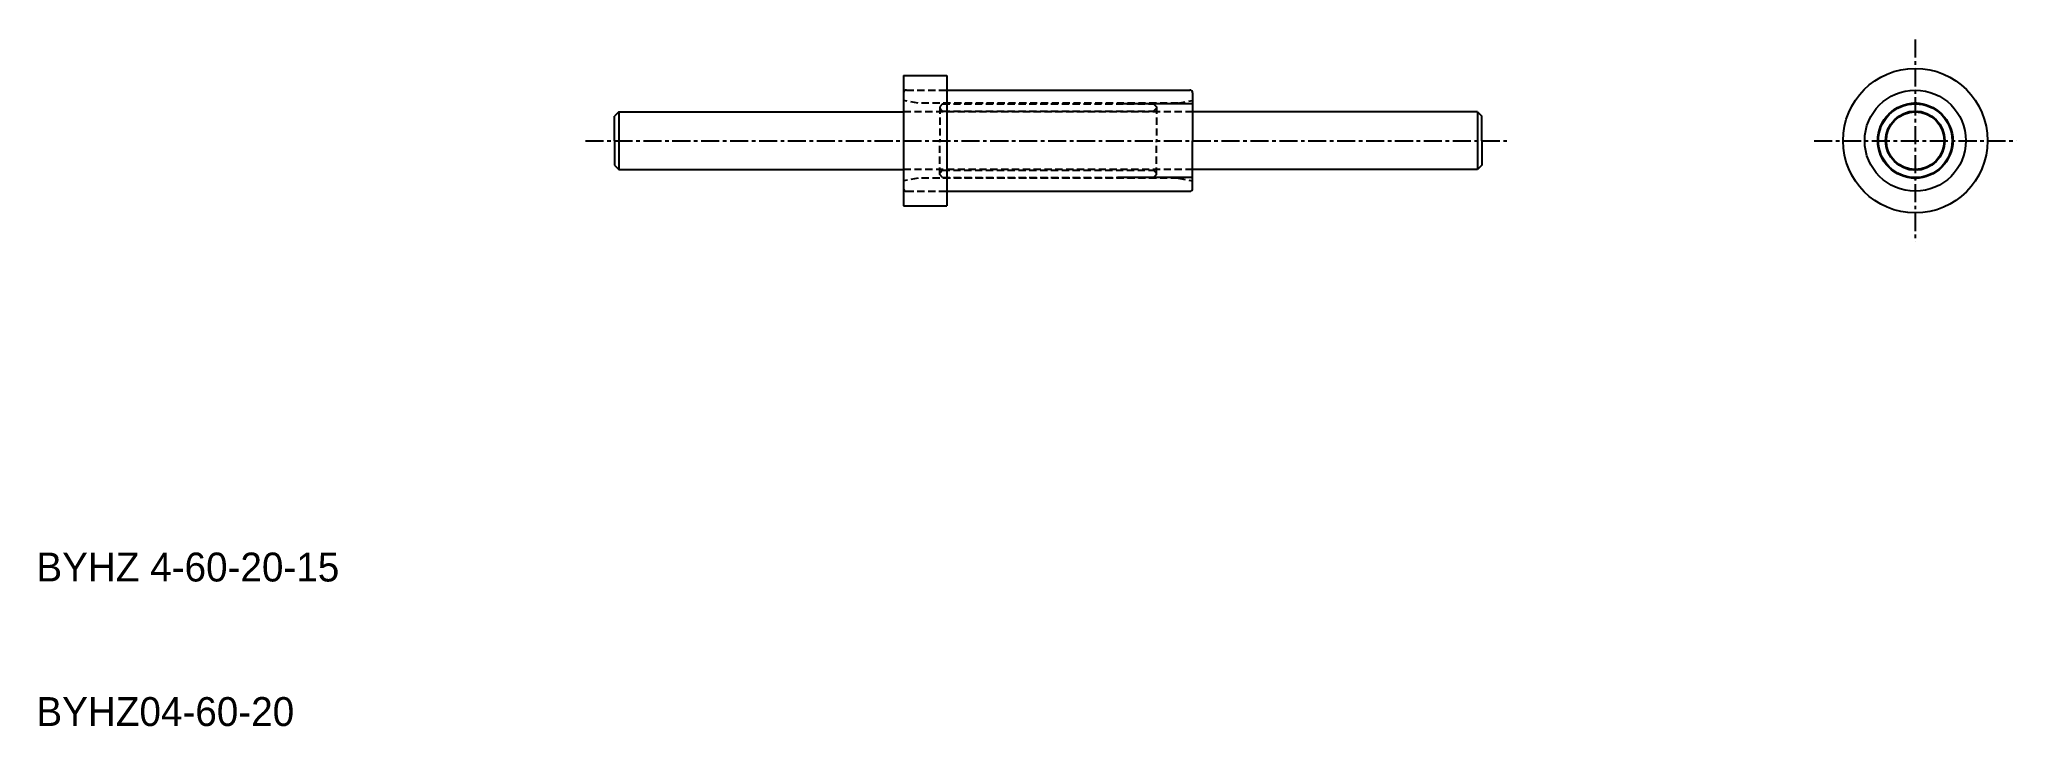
# Model space of a CAD drawing. Extents: x -2 to 134, y 81 to 129.
import ezdxf

# ---------------------------------------------------------------- set-up
doc = ezdxf.new("R2010")
doc.units = 0
doc.linetypes.add('CENTER', pattern=[2, 1.25, -0.25, 0.25, -0.25])
doc.linetypes.add('DASHED', pattern=[0.75, 0.5, -0.25])
doc.layers.get('0').update_dxf_attribs({"linetype": 'CONTINUOUS'})
doc.layers.add('CENTER', color=1, linetype='CENTER')

msp = doc.modelspace()

# ---------------------------------------------------------------- linework, layer by layer
at = {"color": 7, "linetype": 'CONTINUOUS'}
for p, q in [((57.46, 126.27), (60.46, 126.27)), ((57.46, 126.27), (57.46, 117.27)), ((60.46, 126.27), (60.46, 117.27)), ((60.46, 125.27), (77.26, 125.27)), ((77.46, 125.07), (77.46, 121.77)), ((37.76, 123.77), (37.46, 123.47)), ((37.46, 121.77), (37.46, 123.47)), ((37.76, 123.77), (37.76, 119.77)), ((37.76, 123.77), (57.46, 123.77)), ((77.46, 124.32), (72.26, 124.32)), ((97.16, 123.77), (77.46, 123.77)), ((97.16, 123.77), (97.46, 123.47)), ((97.16, 123.77), (97.16, 119.77)), ((97.46, 121.77), (97.46, 123.47)), ((37.46, 121.77), (37.46, 120.07)), ((77.46, 118.47), (77.46, 121.77)), ((97.46, 121.77), (97.46, 120.07)), ((37.46, 120.07), (37.76, 119.77)), ((37.76, 119.77), (57.46, 119.77)), ((77.46, 119.22), (72.26, 119.22)), ((97.16, 119.77), (77.46, 119.77)), ((97.46, 120.07), (97.16, 119.77)), ((60.46, 118.27), (77.26, 118.27)), ((57.46, 117.27), (60.46, 117.27))]:
    msp.add_line(p, q, dxfattribs=at)
at = {"color": 3, "linetype": 'DASHED'}
for p, q in [((58.46, 124.37), (57.46, 124.54)), ((57.66, 125.27), (60.46, 125.27)), ((76.46, 124.37), (77.46, 124.54)), ((77.46, 123.77), (57.46, 123.77)), ((76.46, 124.37), (58.46, 124.37)), ((60.16, 124.32), (59.96, 124.12)), ((59.96, 124.12), (59.96, 121.77)), ((60.16, 123.82), (59.96, 124.02)), ((60.16, 124.32), (74.76, 124.32)), ((60.16, 123.82), (74.76, 123.82)), ((74.76, 124.32), (74.96, 124.12)), ((74.76, 123.82), (74.96, 124.02)), ((74.96, 124.12), (74.96, 121.77)), ((59.96, 119.42), (59.96, 121.77)), ((74.96, 119.42), (74.96, 121.77)), ((77.46, 119.77), (57.46, 119.77)), ((58.46, 119.17), (57.46, 118.99)), ((76.46, 119.17), (58.46, 119.17)), ((60.16, 119.72), (59.96, 119.52)), ((60.16, 119.22), (59.96, 119.42)), ((60.16, 119.72), (74.76, 119.72)), ((60.16, 119.22), (74.76, 119.22)), ((74.76, 119.72), (74.96, 119.52)), ((74.96, 119.42), (74.76, 119.22)), ((76.46, 119.17), (77.46, 118.99)), ((57.66, 118.27), (60.46, 118.27))]:
    msp.add_line(p, q, dxfattribs=at)
at = {"color": 7, "linetype": 'CONTINUOUS'}
for radius in [5, 3.5, 2.6, 2.55, 2.05, 2]:
    msp.add_circle((127.46, 121.77), radius, dxfattribs=at)
at = {"color": 3, "linetype": 'DASHED'}
for centre, start, end in [((57.66, 125.07), 90, 180), ((57.66, 118.47), 180, 270)]:
    msp.add_arc(centre, 0.2, start, end, dxfattribs=at)
at = {"color": 7, "linetype": 'CONTINUOUS'}
for centre, radius, start, end in [((77.26, 125.07), 0.2, 0, 90), ((125.47, 122.92), 0.3, 114.43, 185.57), ((127.46, 124.07), 0.3, 54.43, 125.57), ((127.46, 124.07), 0.3, 238.5681, 301.4319), ((129.45, 122.92), 0.3, 354.43, 65.57), ((125.47, 122.92), 0.3, 298.5681, 1.4319), ((129.45, 122.92), 0.3, 178.5681, 241.4319), ((125.47, 120.62), 0.3, 174.43, 245.57), ((125.47, 120.62), 0.3, 358.5681, 61.4319), ((129.45, 120.62), 0.3, 118.5681, 181.4319), ((129.45, 120.62), 0.3, 294.43, 5.57), ((127.46, 119.47), 0.3, 234.43, 305.57), ((127.46, 119.47), 0.3, 58.5681, 121.4319), ((77.26, 118.47), 0.2, 270, 0)]:
    msp.add_arc(centre, radius, start, end, dxfattribs=at)
at = {"layer": 'CENTER', "color": 1, "linetype": 'CENTER'}
for p, q in [((127.46, 128.77), (127.46, 114.77)), ((35.46, 121.77), (99.46, 121.77)), ((120.46, 121.77), (134.46, 121.77))]:
    msp.add_line(p, q, dxfattribs=at)

# ---------------------------------------------------------------- texts
at = {"color": 7, "linetype": 'CONTINUOUS'}
for s, p in [('BYHZ 4-60-20-15', (-2.54, 91.27)), ('BYHZ04-60-20', (-2.54, 81.27))]:
    msp.add_text(s, height=2, dxfattribs=at).set_placement(p)

doc.saveas('drawing.dxf')
